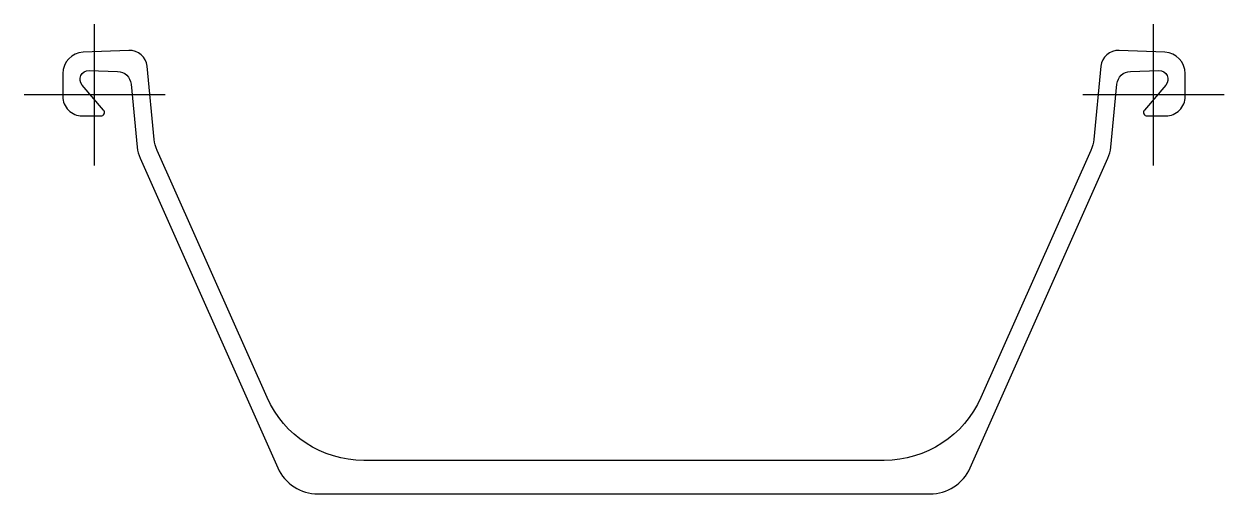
# Model space of a CAD drawing. Header units: millimetres. Extents: x -40 to 640, y -226 to 40.
import ezdxf

# ---------------------------------------------------------------- set-up
doc = ezdxf.new("R2010")
doc.units = ezdxf.units.MM
doc.header["$LTSCALE"] = 0.2

msp = doc.modelspace()

# ---------------------------------------------------------------- linework, layer by layer
at = {"flags": 128}
msp.add_lwpolyline([(33.791644, -25.306788), (29.73964, 16.073676, 0.398161), (19.362421, 25.090103), (-6.509783, 23.990009, 0.401821), (-18, 12.000842), (-18, -1, 0.414214), (-7, -12), (3.618741, -12, 0.642388), (5.131252, -8.691447), (-7.060736, 5.400851, -0.652757), (-3.133377, 13.670099), (12.952498, 13.199927, -0.377548), (20.680723, 5.982616), (24.181554, -29.78588, 0.080504), (25.815591, -35.972557), (103.819367, -211.168577, 0.296212), (126.657931, -226), (300, -226), (473.342069, -226, 0.296212), (496.180633, -211.168577), (574.184409, -35.972557, 0.080504), (575.818446, -29.78588), (579.319277, 5.982616, -0.377548), (587.047502, 13.199927), (603.133377, 13.670099, -0.652757), (607.060736, 5.400851), (594.868748, -8.691447, 0.642388), (596.381259, -12), (607, -12, 0.414214), (618, -1), (618, 12.000842, 0.401821), (606.509783, 23.990009), (580.637579, 25.090103, 0.398161), (570.26036, 16.073676), (566.208356, -25.306788, -0.080496), (564.574291, -31.492822), (502.277606, -171.405376, -0.296208), (447.465403, -207), (300, -207), (152.534597, -207, -0.296208), (97.722394, -171.405376), (35.425709, -31.492822, -0.080496)], format="xyb", close=True, dxfattribs=at)
at = {"layer": 'DEFPOINTS'}
for p, q in [((0, -40), (0, 40)), ((600, -40), (600, 40)), ((40, 0), (-40, 0)), ((640, 0), (560, 0))]:
    msp.add_line(p, q, dxfattribs=at)

doc.saveas('drawing.dxf')
